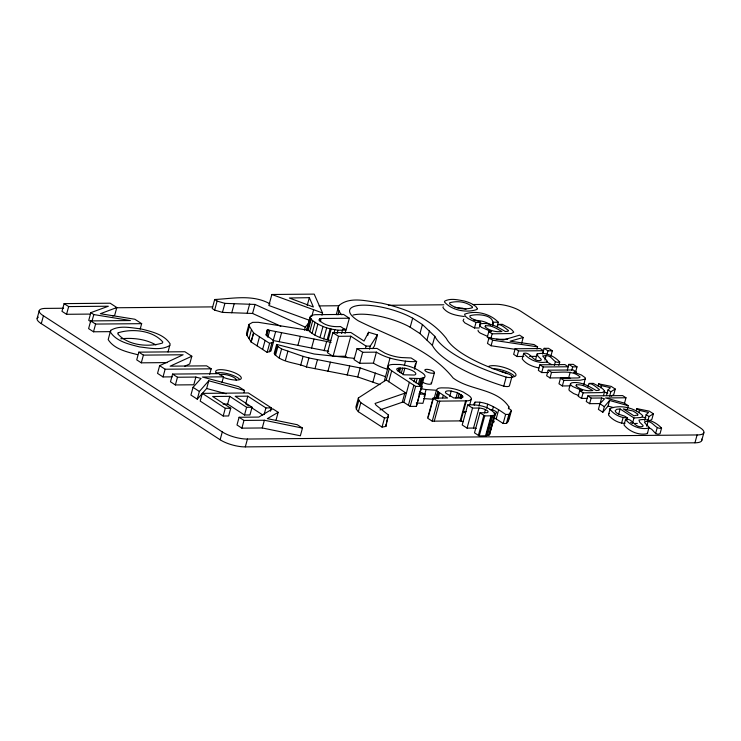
<?xml version="1.0" encoding="UTF-8"?>
<svg xmlns="http://www.w3.org/2000/svg" width="741" height="741" viewBox="0 0 741 741"><rect width="100%" height="100%" fill="white"/><g stroke="black" fill="none" stroke-linecap="round" stroke-linejoin="round"><path stroke-width="1.11" d="M627.016 419.99C629.128 414.645 616.512 416.136 615.16 410.801L616.716 409.291L620.124 408.967L633.963 417.952L640.743 417.516L641.956 417.044L642.688 415.645C634.87 407.791 620.226 404.354 610.065 408.55L608.518 415.08C612.316 419.841 618.846 423.398 624.959 423.352M610.065 408.55L610.047 409.504C614.113 414.543 621.088 418.23 627.627 417.757M385.894 426.427L388.469 415.062L376.039 405.151L375.048 403.465L404.762 393.221L406.346 393.304L386.218 379.966L358.375 397.963L355.912 406.985L356.384 409.264L358.338 411.709L382.041 427.094L385.894 426.427L385.996 424.093M558.825 365.378L559.742 362.034C554.407 356.05 545.144 351.818 537.142 353.957L537.901 356.134L541.273 359.394L541.023 360.321C532.64 362.747 530.741 351.373 523.739 353.337L522.21 358.913C526.008 364.22 532.631 366.647 538.79 367.934M168.012 352.04L170.152 343.907C164.131 334.228 151.192 331.514 140.799 328.874C131.064 327.855 119.486 324.975 110.668 330.366L108.186 339.628C114.271 349.28 127.183 351.994 137.585 354.661M110.668 330.366L110.289 331.922C116.374 341.573 129.295 344.287 139.697 346.955C149.432 347.946 161.019 350.854 169.828 345.436M583.324 385.153L583.945 384.662L583.788 383.366M583.945 384.662L585.307 377.78L581.481 375.039L573.766 372.167L576.535 372.139L573.182 369.963L548.164 370.185L546.645 375.77L549.998 377.947L568.671 377.78L570.589 378.447M37.152 318.361L39.301 310.516M701.597 439.089A18.164 5.465 15.3 0 1 694.947 442.803L245.299 446.888A18.219 5.483 15.3 0 1 220.142 439.765L41.283 323.622L43.432 315.777A17.71 5.326 15.3 0 1 46.257 308.395L63.596 308.237M112.651 316.018L114.707 315.24L116.819 307.534L110.15 303.208L64.097 303.625L61.985 311.331L66.551 314.295L90.365 314.082M66.551 314.295L68.663 306.589L64.097 303.625M68.663 306.589L108.353 306.228L90.847 312.646L88.744 320.353L90.967 321.798M90.847 312.646L93.811 314.573L130.397 320.547L90.708 320.909L88.605 328.615L93.486 331.792L110.761 331.635M92.004 321.177L93.811 314.573M93.486 331.792L95.598 324.076L90.708 320.909M140.151 329.171L141.661 323.66L134.871 319.251L100.359 313.73L116.819 307.534M184.555 366.313L189.724 363.951L191.826 356.236L184.889 351.734L138.836 352.151L136.724 359.867L141.29 362.831L167.392 362.59M141.29 362.831L143.402 355.124L138.836 352.151M143.402 355.124L183.12 354.763L159.648 365.674L157.537 373.381L163.02 376.937L172.227 376.854M163.02 376.937L165.132 369.231L159.648 365.674M222.022 382.328L223.532 376.826L218.641 373.649L172.588 374.075L170.476 381.782L175.367 384.95L193.772 384.783L195.874 377.076L201.061 378.447L193.031 387.348L190.919 395.055L197.263 399.177L206.656 388.488L208.767 380.781L244.539 390.47L243.937 392.674M175.367 384.95L177.47 377.243L172.588 374.075M270.048 303.893C252.903 294.223 233.276 298.54 214.705 299.512L212.232 308.543L214.649 310.108L222.439 312.387L252.551 313.462L280.82 326.225M214.649 310.108L217.122 301.087L214.705 299.512M197.263 399.177L199.375 391.47L208.767 380.781M222.439 312.387L224.912 303.365L255.024 304.44L305.264 327.124L308.617 323.122M270.456 411.19L271.354 407.883L248.365 392.952L202.312 393.378L200.2 401.085L223.189 416.007L228.636 415.96L230.738 408.254L212.648 396.5L229.747 396.342L246.614 407.291L252.06 407.244L249.949 414.951L244.502 415.006L227.644 404.049L223.078 404.095M209.675 374.316L211.185 368.814L206.619 365.841L170.152 366.174L191.826 356.236M231.738 312.785L234.202 303.764M247.207 312.989L249.68 303.958M223.189 416.007L225.301 408.3L202.312 393.378M330.921 340.527C322.696 339.156 314.341 335.988 308.2 330.227L258.276 322.307L252.616 322.354L248.948 324.419L246.475 333.45L246.938 335.284L251.162 341.999L267.14 352.373L270.993 350.965L273.466 341.934L273.077 340.258L266.056 334.969L267.316 329.884L331.144 342.342M227.644 404.049L229.747 396.342M252.551 313.462L255.024 304.44M246.938 335.284L249.402 326.262L248.948 324.419M220.142 439.765L222.291 431.92L43.432 315.777M249.041 338.628L251.505 329.606M251.079 341.87L253.552 332.848M251.162 341.999L253.626 332.968L249.402 326.262M257.044 345.825L259.517 336.794M321.946 315.203L322.557 312.98L314.193 294.112L271.854 294.492L268.844 305.496L309.553 320.334M239.102 417.266L236.99 424.973L241.881 428.15L262.268 427.965L300.355 435.791L302.467 428.085L297.28 424.713L267.325 418.646L278.171 412.311L272.734 408.782L258.831 417.081L239.102 417.266L243.993 420.434L264.37 420.249L302.467 428.085M252.06 407.244L235.193 396.296L247.818 396.176L245.706 403.891L248.559 405.744M266.491 332.885L267.316 329.884M266.195 335.089L266.751 333.08M244.502 415.006L246.614 407.291M266.427 334.969L267.52 330.958M262.62 349.437L265.093 340.415M266.723 335.886L268.372 329.875M241.881 428.15L243.993 420.434M267.834 337.294L269.761 330.273M267.14 352.373L269.613 343.352L273.466 341.934M269.492 351.836L271.956 342.805M275.671 331.505L273.197 340.527L328.671 351.373M245.299 446.888L247.448 439.043L697.086 434.948A18.164 5.465 15.3 0 0 699.912 427.576L521.053 311.433A18.053 5.428 15.3 0 0 495.896 304.31L472.786 304.514M354.587 358.375L314.203 354.022L276.643 344.435L274.179 353.466C281.034 362.868 296.243 362.46 306.441 366.99L357.727 376.965L379.994 384.607M274.661 354.782L277.125 345.751L276.643 344.435M279.116 341.758L281.58 332.728M275.439 355.569L277.912 346.547L277.125 345.751M279.125 357.959L281.589 348.937L277.912 346.547M264.102 414.543L265.908 407.93L247.818 396.176M262.268 427.965L264.37 420.249M285.461 360.154L287.934 351.123M307.209 305.459L309.34 297.669L289.333 298.002L313.36 306.996L309.34 297.669M276.06 420.017L278.171 412.311M297.882 345.454L300.355 336.433M304.44 330.134L305.264 327.124M306.431 330.43L310.081 317.074L312.276 315.157L315.333 314.684L343.491 314.425L349.344 318.222L346.334 329.226L342.953 329.254M306.82 330.421L309.256 321.52M309.868 319.297L310.775 315.953M307.45 330.699L310.803 318.454M311.822 316.324L313.628 309.719M308.2 330.227L311.183 319.176L310.081 317.074M309.692 331.764L312.702 320.76L311.211 319.223M300.614 365.387L303.088 356.365L281.589 348.937M312.072 333.311L315.082 322.307M314.86 335.117L317.87 324.113L312.702 320.76M306.441 366.99L308.914 357.959L360.2 367.934L385.496 376.678M311.544 348.15L314.008 339.119M319.223 320.89L319.825 318.695L321.177 318.482L349.344 318.222M320.279 321.779L321.177 318.482M319.982 337.479L322.993 326.475L317.87 324.113M314.99 368.675L317.463 359.644M323.66 338.887L326.67 327.883L322.993 326.475M324.104 350.799L326.577 341.768M327.133 339.795L330.143 328.791M328.161 340.054L331.171 329.05L338.007 330.227L345.936 330.088L345.028 333.431M336.257 314.721L338.72 305.7C350.298 295.742 367.527 301.531 381.17 303.05C405.577 308.506 430.493 318.158 446.369 338.48A81.612 24.536 15.3 0 0 508.502 373.973A6.261 1.88 15.3 0 1 511.874 376.947A6.261 1.88 15.3 0 1 506.205 377.113A93.764 28.195 15.3 0 1 434.819 336.331L422.435 324.539L412.672 318.195A38.217 11.495 15.3 0 0 361.506 305.209A38.217 11.495 15.3 0 0 358.274 320.807C390.998 337.136 429.317 348.289 453.103 377.984C469.887 390.702 496.535 388.127 508.91 406.818L508.363 408.828M372.667 348.65L374.437 345.908L377.447 334.904L368.573 332.264L364.035 341.045L350.882 332.505L332.922 332.672L327.439 352.707L333.052 356.347L345.343 356.236L347.585 357.69M337.979 314.888L339.072 310.877M333.959 332.987L334.858 329.68M337.109 333.524L338.007 330.227M327.93 371.232L330.403 362.201M333.052 356.347L338.526 336.312L332.922 332.672M341.601 333.45L342.499 330.143M345.343 356.236L350.817 336.201L338.526 336.312M347.205 375.039L349.678 366.017M357.042 348.613L354.031 359.617L359.663 363.275L373.408 363.155A26.472 7.966 15.3 0 0 382.643 367.619L386.978 369.138L389.988 358.135L385.653 356.616A26.472 7.966 15.3 0 1 376.419 352.151L362.673 352.271L357.042 348.613L376.993 348.437L384.857 353.096A16.904 5.085 15.3 0 0 401.918 357.579L411.116 357.968L416.637 361.552L414.525 369.25M359.663 363.275L362.673 352.271M367.666 335.562L368.573 332.264M357.727 376.965L360.2 367.934M365.498 348.353L366.11 346.13L350.817 336.201M369.472 349.178L370.37 345.871M356.384 409.264L358.848 400.233L358.375 397.963M358.338 411.709L360.811 402.678L358.848 400.233M373.408 363.155L376.419 352.151M372.918 382.041L375.381 373.01M384.403 380.689L388.506 365.674M386.218 379.966L389.229 368.962M388.673 381.828L391.683 370.824L388.692 368.407A15.246 4.585 15.3 0 1 388.386 365.767L388.997 365.294A15.246 4.585 15.3 0 1 393.814 364.442L400.01 364.498A15.607 4.696 15.3 0 1 417.572 369.861L422.277 372.871A14.894 4.483 15.3 0 1 424.065 377.706L419.934 378.54L409.412 378.243L421.851 386.32L416.368 406.355L410.153 406.411L403.873 402.335L402.298 402.252L380.013 409.93M382.041 427.094L384.505 418.072L388.367 417.405M398.028 371.454L398.927 368.157L404.855 368.221A9.411 2.834 15.3 0 1 414.256 371.75A9.411 2.834 15.3 0 1 414.404 375.029L404.132 374.816L397.074 370.028A7.364 2.214 15.3 0 1 396.972 368.749L397.204 368.573A7.364 2.214 15.3 0 1 398.927 368.157M511.985 376.548L509.521 385.579A6.261 1.88 15.3 0 1 503.732 386.135A93.764 28.195 15.3 0 1 432.346 345.362L419.971 333.561L410.199 327.226L412.672 318.195M398.908 371.389L399.807 368.082M399.399 372.454L400.603 368.055M386.552 422.083L387.367 419.082M387.923 417.072L388.469 415.062M401.205 373.538L402.706 368.036M404.317 365.554L405.522 361.154M403.048 374.826L404.855 368.221M419.971 333.561L422.435 324.539M402.298 402.252L404.762 393.221M403.873 402.335L409.356 382.3M414.682 366.758L415.581 363.46M414.062 381.884L414.969 378.586M408.411 405.281L413.886 385.246M426.983 339.98L429.447 330.958M415.951 382.967L417.155 378.568M410.153 406.411L415.636 386.376L391.683 370.824M418.406 384.107L419.934 378.54M419.397 385.144L421.231 378.466M420.23 386.089L422.361 378.299M420.314 386.061L422.444 378.271M432.346 345.362L434.819 336.331M421.564 386.135L416.368 406.355M419.86 392.758L423.963 377.743M424.148 396.583L426.066 389.562L436.412 390.257L434.217 398.288M420.277 392.156L425.39 394.314L422.916 403.336L416.275 402.984M431.438 383.662L434.448 372.658A5.002 1.501 15.3 0 0 427.705 369.389A5.002 1.501 15.3 0 0 426.77 371.834A5.002 1.501 15.3 0 0 434.448 372.658M461.587 420.888L432.235 421.166L427.613 418.174L433.096 398.139L447.592 398.01L437.32 391.248A13.847 4.168 15.3 0 1 441.414 387.867L448.398 387.951A14.514 4.363 15.3 0 1 463.449 392.193L468.117 395.092A14.181 4.261 15.3 0 1 467.062 400.853L437.709 401.14L433.096 398.139M428.252 417.053L433.124 399.251M437.82 391.832L435.995 398.51L437.866 391.887M437.088 398.121L438.607 392.554M438.005 398.797L439.524 393.23M432.235 421.166L437.709 401.14M434.263 421.147L439.746 401.122M442.599 397.843L443.211 395.62M449.694 396.537L451.204 391.035M463.829 319.056L463.051 320.677L464.848 322.891L474.49 327.985L476.018 322.409L480.742 322.363L479.52 326.827M455.928 398.176L457.429 392.674L450.954 390.989A8.753 2.631 15.3 0 0 445.915 393.23L453.742 397.954L461.217 397.88A6.845 2.056 15.3 0 0 461.912 395.444L457.429 392.674M457.957 397.954L459.161 393.554M459.818 397.871L460.726 394.573M479.927 324.465L480.538 322.233L471.739 318.528L469.942 316.953L469.97 315.749C476.667 313.48 496.09 314.564 492.432 325.466M460.393 398.269L461.291 394.972M461.004 398.741L461.912 395.444M460.133 420.916L465.617 400.881M466.358 400.872L460.874 420.897L463.023 421.703M467.691 404.938L472.536 408.087L479.01 408.032A6.03 1.815 15.3 0 1 484.549 409.227L485.809 409.764A6.03 1.815 15.3 0 1 486.263 412.746L479.983 412.802L474.499 432.837L479.251 435.912L486.198 435.791L489.449 434.717L495.247 414.163C489.171 405.975 477.287 404.327 467.691 404.938L462.208 424.973L467.062 428.122L473.527 428.057A6.03 1.815 15.3 0 1 476.231 428.418M497.48 326.605C497.424 320.816 506.473 329.097 508.502 330.569L508.104 331.236L505.269 331.496C497.989 327.096 489.671 322.233 480.816 323.771L479.557 324.632L479.872 325.91L481.631 327.439L491.478 331.625L488.81 331.644L487.282 337.229L489.792 338.85M469.72 404.743L471.22 399.242M521.664 343.083L523.192 337.498L519.561 335.145L503.019 340.073L489.004 337.85L487.476 343.426L491.07 345.76L515.81 349.419M492.626 325.595L493.349 322.122M490.931 338.276L492.154 333.811L488.81 331.644M467.062 428.122L472.536 408.087M474.259 405.17L475.083 402.159C486.531 401.409 496.674 408.198 505.64 414.441L508.891 414.414L511.485 410.449L508.511 408.143L508.91 406.818M491.07 345.76L492.598 340.175L489.004 337.85M497.054 326.67L498.267 322.205C490.32 313.647 475.361 309.933 464.626 314.203L465.172 316.138L468.145 318.593L476.018 322.409M478.908 406.133L480.001 402.113M473.527 428.057L479.01 408.032M478.371 435.347L483.845 415.312M484.512 412.941L485.42 409.597M486.642 408.226L487.735 404.215M479.251 435.912L484.734 415.886L479.983 412.802M492.339 410.533L493.432 406.522M485.531 435.856L491.014 415.831L494.414 415.108L495.247 414.163M486.198 435.791L491.672 415.766M487.476 435.486L492.96 415.46M488.93 435.143L494.979 413.478M489.449 434.717L494.932 414.691M503.732 386.135L506.205 377.113M542.625 354.068L543.542 350.715L540.189 348.539L515.171 348.761L513.652 354.346L517.005 356.523L523.831 356.467M496.155 418.915L498.628 409.893M517.005 356.523L518.533 350.947L515.171 348.761M511.485 410.449L509.011 419.471L507.418 422.527L506.418 423.444L503.167 423.472L505.64 414.441M506.418 423.444L508.891 414.414M507.418 422.527L509.882 413.497M536.966 349.076L537.577 346.844L534.076 344.565L510.123 341.203L523.192 337.498M535.613 359.533L537.142 353.957M542.921 352.809L544.144 348.344L548.507 348.307L552.332 350.789L550.804 356.375M539.874 364.804L543.236 366.98L568.245 366.758L564.883 364.572L539.874 364.804L538.346 370.38L541.708 372.566L548.525 372.501M544.904 360.098L546.126 355.634C552.527 355.328 553.555 364.118 559.742 362.034M541.708 372.566L543.236 366.98M547.053 354.179L547.96 350.826L544.144 348.344M549.998 377.947L551.526 372.371L548.164 370.185M554.324 365.424L555.241 362.071M551.526 372.371C560.918 372.732 572.237 369.898 579.953 376.845L579.694 377.595L577.823 377.947L560.502 378.197L558.973 383.773L562.336 385.959L569.912 385.885M562.336 385.959L563.864 380.374L560.502 378.197M567.328 370.102L568.838 364.387L573.21 364.35L577.026 366.832L575.507 372.408M568.671 377.78L570.2 372.195M571.746 370.213L572.663 366.869L568.838 364.387M588.095 386.756C588.085 379.336 596.69 387.608 599.423 389.609L599.024 390.275L596.19 390.535C588.91 386.135 580.592 381.272 571.728 382.81L570.477 383.671L568.949 389.247L569.264 390.535L573.664 393.564L578.702 395.537M570.477 383.671L570.792 384.95L572.552 386.478L582.398 390.655L579.731 390.683L578.202 396.259L581.546 398.436L587.252 398.38M581.546 398.436L583.074 392.85L579.731 390.683M624.468 403.363L625.988 397.778L622.635 395.601L587.789 395.916L586.261 401.502L589.623 403.678L600.08 403.586L601.609 398L604.545 398.853L599.923 403.799L598.404 409.375L602.813 412.246L608.055 406.068L609.584 400.483L628.248 405.716L627.331 409.069M589.623 403.678L591.151 398.102L587.789 395.916M598.024 386.07L598.635 383.838L611.195 386.404L615.252 389.044L613.733 394.62L611.084 396.259M600.794 387.867L601.405 385.635L598.635 383.838M603.443 395.694L604.665 391.229C602.35 387.173 597.116 385.69 593.282 383.366L589.002 383.412M606.481 395.499L608 389.923L610.427 387.719L601.405 385.635M602.813 412.246L604.341 406.661L609.584 400.483M609.621 396.231L610.843 391.767L615.252 389.044M618.596 414.552L620.124 408.967M621.514 423.38L623.042 417.804M661.565 428.15C656.23 422.166 646.958 417.933 638.964 420.073L639.724 422.25L643.095 425.519L642.845 426.436C634.463 428.863 632.555 417.498 625.552 419.452L624.024 425.028C629.341 431.632 639.224 435.662 647.449 433.587L648.968 427.094L645.374 423.472L644.457 422.046L644.92 421.703C652.728 419.471 654.97 429.817 661.565 428.15L660.036 433.726C654.155 436.106 653.821 428.279 648.375 427.881M633.963 417.952L632.434 423.528L630.591 422.333M636.167 410.838L636.778 408.606L649.338 411.172L653.395 413.811L651.867 419.387L649.227 421.018M638.937 412.635L639.548 410.403L636.778 408.606M644.614 420.267L646.143 414.682L648.57 412.487L639.548 410.403M647.764 420.999L648.986 416.535L653.395 413.811M646.726 426.214L647.949 421.759M655.535 433.772L657.063 428.187M694.947 442.803L697.086 434.948M701.699 440.626L703.848 432.781M338.72 305.7L337.887 308.617L340.425 313.443L341.953 314.897M443.201 306.718L442.951 307.58C447.481 314.101 456.715 315.536 464.135 316.5M604.665 391.229L602.22 392.591L583.074 392.85M377.447 334.904L370.231 346.093L366.11 346.13M473.814 404.086L475.083 402.159M608.546 414.126L609.25 413.358M585.473 379.086L580.092 380.226L563.864 380.374M319.825 318.695L318.982 319.76C324.15 325.771 332.95 327.105 340.48 326.549L345.936 330.088M648.977 428.011C640.752 430.086 630.86 426.056 625.552 419.452M120.764 338.794C132.658 337.637 145.375 338.915 155.916 344.917M634.722 423.509L637.343 423.389M115.605 307.765L212.704 306.885M319.047 305.913L338.702 305.737M388.404 305.283L443.887 304.783M95.598 324.076L141.661 323.66M493.543 322.242L498.267 322.205M498.091 324.373L502.361 324.336C506.196 326.651 511.438 328.133 513.745 332.19L511.299 333.552L492.154 333.811M474.49 327.985L479.214 327.939M496.331 339.341L507.733 339.239M518.533 350.947L543.542 350.715M547.96 350.826L552.332 350.789M529.509 356.412L536.336 356.347M165.132 369.231L211.185 368.814M572.663 366.869L577.026 366.832M177.47 377.243L195.874 377.076M223.532 376.826L202.339 377.021L238.593 386.607L244.539 390.47M415.636 386.376L421.851 386.32M591.151 398.102L601.609 398M625.988 397.778L605.592 397.963L624.061 403.002L628.248 405.716M225.301 408.3L230.738 408.254M265.908 407.93L271.354 407.883M484.734 415.886L491.014 415.831M455.067 307.376L462.56 308.191L466.052 309.293M473.823 320.269C479.631 320.408 485.948 321.279 490.551 325.123M418.739 393.962L425.39 394.314M423.602 398.593L432.8 399.214M546.126 355.634L542.634 355.93L547.145 360.978L547.154 361.895C538.929 363.97 529.046 359.941 523.739 353.337M492.598 340.175L537.577 346.844M426.066 389.562L421.055 388.701A14.894 4.483 15.3 0 0 422.027 387.256M604.387 392.258L607.777 393.036M642.53 417.026L645.911 417.804M389.988 358.135L394.87 359.339A35.874 10.791 15.3 0 0 404.373 361.024L406.624 361.284A35.874 10.791 15.3 0 0 416.637 361.552M326.67 327.883L331.171 329.05M206.656 388.488L226.172 393.777M303.088 356.365L308.914 357.959M608.055 406.068L613.548 407.606M217.122 301.087L224.912 303.365M487.791 336.497L480.103 333.015L478.343 331.496L478.028 330.208M271.854 294.492L322.557 312.98M465.496 412.672L463.347 411.876L464.051 411.857A14.181 4.261 15.3 0 0 466.395 411.496M546.552 361.765L551.647 364.618M608 389.923L610.843 391.767M646.143 414.682L648.986 416.535M599.923 403.799L604.341 406.661M494.423 417.794L503.167 423.472M253.626 332.968L269.613 343.352M360.811 402.678L384.505 418.072M251.421 407.596L262.851 415.025M193.031 387.348L199.375 391.47M489.495 433.513L489.764 434.198M647.439 432.679L647.449 433.587M247.448 439.043A18.219 5.483 15.3 0 1 222.291 431.92M41.283 323.622A17.71 5.326 15.3 0 1 38.319 317.185M216.705 373.603A13.273 3.992 15.3 0 1 226.561 370.315A13.273 3.992 15.3 0 1 241.242 378.475A13.273 3.992 15.3 0 1 223.791 377.54M488.569 366.462A14.69 4.418 15.3 0 1 509.734 369.574A14.69 4.418 15.3 0 1 511.605 377.132M219.632 374.835A8.911 2.677 15.3 0 1 229.738 375.659A8.911 2.677 15.3 0 1 236.24 380.263M500.249 371.269A9.633 2.899 15.3 0 1 507.094 373.603M215.714 373.371A13.273 3.992 15.3 0 1 227.422 373.649A13.273 3.992 15.3 0 1 239.436 379.086M492.126 368.61A14.69 4.418 15.3 0 1 514.022 375.761M352.994 315.055A38.217 11.495 15.3 0 1 410.199 327.226M489.894 409.532A4.817 1.445 15.3 0 1 496.174 411.727A4.817 1.445 15.3 0 1 494.173 413.246M493.701 420.758A4.817 1.445 15.3 0 1 492.7 422.305M431.067 382.773A5.002 1.501 15.3 0 1 429.132 384.246A5.002 1.501 15.3 0 1 422.852 382.328M477.334 308.543L477.139 309.414C466.793 313.202 451.88 310.498 444.48 301.995L444.72 301.133C450.537 297.938 457.957 299.873 464.172 301.003A13.181 3.964 15.3 0 1 471.998 303.94L475.824 306.431L477.334 308.543M118.217 332.755L117.763 333.839C127.832 345.575 148.163 347.353 162.344 343.083L162.816 342.018C152.729 330.273 132.38 328.411 118.217 332.755M472.406 307.33L472.156 307.848C464.792 309.831 455.613 309.053 449.639 303.875L449.731 302.736C457.086 300.726 466.246 301.559 472.221 306.718L472.406 307.33M485.614 325.855L484.975 326.336L485.336 327.114C489.958 330.819 496.072 332.274 501.907 331.523C496.933 328.772 491.616 324.956 485.614 325.855M576.526 384.894L575.896 385.376L576.257 386.154C580.879 389.859 586.992 391.313 592.828 390.563C587.854 387.812 582.537 383.995 576.526 384.894M637.788 415.006L633.916 415.794L623.348 408.939L633.138 411.06L637.705 414.015L637.788 415.006"/></g></svg>
